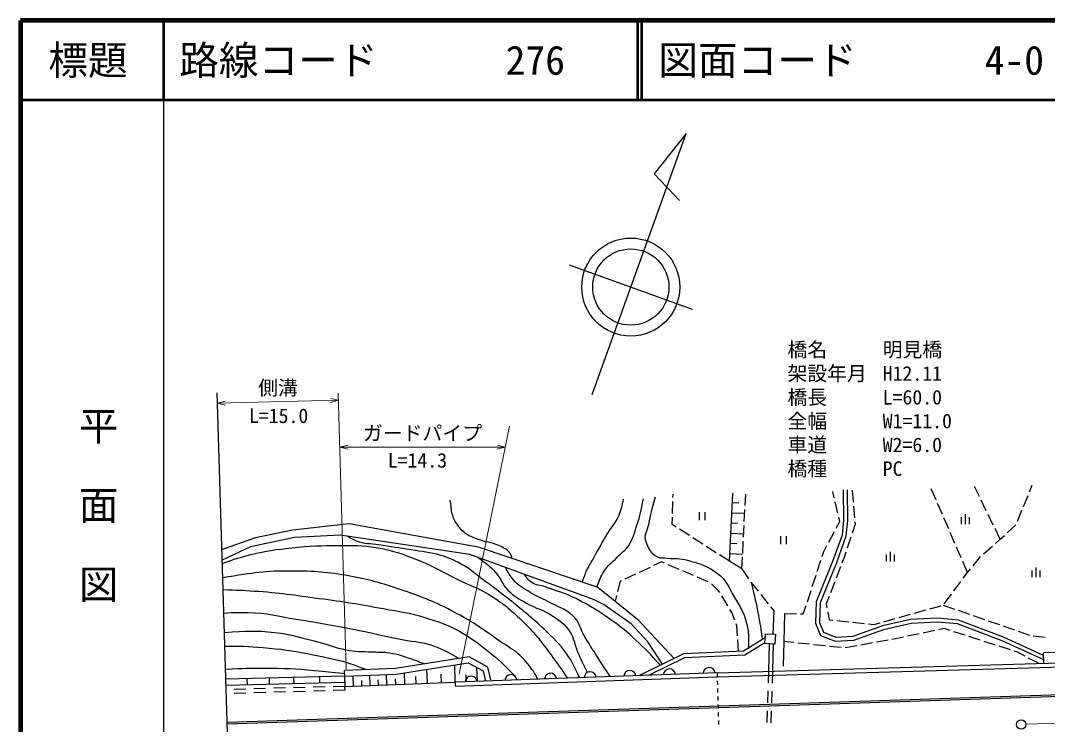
# Model space of a CAD drawing. Units: millimetres, scale not verified. Extents: x 40000 to 680000, y 20000 to 380000.
# Drawn here: x 40000 to 169434, y 291270 to 380000 of the extents above; entities that cross this region are included whole.
import ezdxf
from ezdxf.enums import TextEntityAlignment as Align

# ---------------------------------------------------------------- set-up
doc = ezdxf.new("R2010")
doc.units = ezdxf.units.MM
doc.header["$LTSCALE"] = 1000
doc.linetypes.add('CHAIN', pattern=[18.5, 12, -1.5, 3.5, -1.5])
for name, color, linetype, lineweight in [('M-BGD', 7, 'Continuous', 25), ('M-BMK', 2, 'CHAIN', 13), ('M-BMK-SRVR', 3, 'Continuous', 25), ('M-STR-HTXT', 7, 'Continuous', 13), ('M-STR-STR1', 1, 'Continuous', 25), ('M-TTL', 2, 'Continuous', 140), ('M-TTL-BAND', 7, 'Continuous', 25), ('M-TTL-LINE', 7, 'Continuous', 50), ('M-TTL-TXT', 7, 'Continuous', 50)]:
    doc.layers.add(name, color=color, linetype=linetype, lineweight=lineweight)
doc.styles.add('@ＭＳ ゴシック', font='')
doc.styles.add('ＭＳ ゴシック', font='')
doc.styles.get('@ＭＳ ゴシック').set_extended_font_data('@MS Gothic')
doc.styles.get('ＭＳ ゴシック').set_extended_font_data('MS Gothic')

msp = doc.modelspace()

# ---------------------------------------------------------------- linework, layer by layer
at = {"layer": 'M-BGD'}
for p, q in [((112028, 332849), (123900, 365773)), ((123900, 365773), (119868, 360661)), ((119868, 360661), (123043, 357328)), ((109169, 349199), (124663, 343612)), ((66127, 288821), (64776, 333081)), ((160848, 320001), (160223, 321280)), ((167182, 320609), (167521, 321428)), ((122235, 319881), (122247, 320317)), ((129361, 311833), (129789, 320421)), ((131326, 318859), (131398, 320280)), ((142556, 319832), (142365, 320650)), ((143773, 317019), (143736, 320835)), ((144810, 320798), (144939, 319304)), ((155389, 319598), (154792, 320974)), ((166415, 318762), (166990, 320147)), ((122177, 317882), (122220, 319381)), ((129731, 319252), (130536, 319212)), ((143009, 317885), (142669, 319346)), ((144982, 318806), (145111, 317311)), ((156185, 317763), (155588, 319139)), ((161726, 318205), (161067, 319552)), ((122136, 316464), (122163, 317382)), ((125549, 318029), (125549, 317029)), ((126299, 317029), (126299, 318029)), ((129667, 317965), (131276, 317884)), ((131223, 316861), (131300, 318359)), ((143254, 316834), (143123, 317398)), ((156982, 315929), (156384, 317305)), ((158619, 316534), (158619, 317409)), ((159119, 316534), (159119, 317784)), ((159619, 316534), (159619, 317409)), ((162605, 316408), (161946, 317756)), ((165649, 316915), (166224, 318300)), ((69612, 314848), (74289, 315818)), ((74289, 315818), (81417, 316616)), ((81417, 316616), (97670, 313651)), ((122626, 316150), (122136, 316464)), ((124309, 315070), (123047, 315880)), ((129603, 316680), (130406, 316640)), ((131121, 314864), (131198, 316362)), ((142820, 316022), (143254, 316834)), ((143588, 315167), (143773, 317019)), ((145181, 316501), (144812, 315373)), ((145154, 316813), (145181, 316501)), ((163483, 314611), (162824, 315959)), ((164366, 315427), (165447, 316427)), ((165447, 316427), (165457, 316453)), ((65380, 313305), (69612, 314848)), ((74517, 314848), (68985, 313651)), ((80276, 315133), (74517, 314848)), ((96643, 312681), (80276, 315133)), ((125993, 313991), (124730, 314801)), ((129539, 315395), (131144, 315315)), ((135797, 314990), (135797, 313990)), ((136547, 313990), (136547, 314990)), ((141877, 314258), (142584, 315581)), ((142402, 311870), (143588, 315167)), ((144656, 314898), (144189, 313473)), ((157778, 314094), (157181, 315470)), ((162879, 314091), (163483, 314611)), ((163483, 314611), (163999, 315088)), ((68985, 313651), (65420, 311986)), ((97670, 313651), (112782, 308575)), ((127677, 312912), (126414, 313721)), ((129475, 314113), (130276, 314073)), ((131019, 312867), (131096, 314365)), ((141254, 313092), (141641, 313817)), ((158574, 312259), (157977, 313635)), ((161364, 312785), (162500, 313764)), ((112211, 307036), (96643, 312681)), ((129361, 311833), (128098, 312642)), ((129411, 312831), (131013, 312751)), ((130917, 310869), (130993, 312367)), ((140417, 310548), (140886, 311973)), ((141042, 312448), (141254, 313092)), ((143810, 312314), (143529, 311585)), ((144034, 312997), (143810, 312314)), ((149149, 311799), (149149, 312674)), ((149649, 311799), (149649, 313049)), ((150149, 311799), (150149, 312674)), ((160058, 311277), (161000, 312444)), ((119341, 311074), (117982, 310438)), ((120802, 311758), (119794, 311286)), ((121158, 311606), (120802, 311758)), ((122996, 310818), (121617, 311409)), ((130917, 310869), (129361, 311833)), ((130917, 310869), (131773, 309638)), ((140327, 306757), (142402, 311870)), ((143349, 311119), (142808, 309720)), ((159371, 310425), (158773, 311801)), ((159371, 310425), (159744, 310888)), ((167524, 309820), (167524, 310695)), ((168024, 309820), (168024, 311070)), ((168524, 309820), (168524, 310695)), ((115718, 309379), (115578, 309313)), ((117530, 310226), (116171, 309591)), ((124834, 310031), (123455, 310621)), ((126672, 309243), (125294, 309834)), ((139793, 308648), (140261, 310073)), ((158829, 309700), (159371, 310425)), ((112782, 308575), (117743, 304526)), ((115578, 309313), (115248, 308009)), ((127990, 308128), (127108, 309010)), ((128121, 307912), (127990, 308128)), ((132059, 309227), (132102, 309165)), ((132102, 309165), (132989, 308051)), ((139169, 306748), (139637, 308173)), ((142628, 309253), (142088, 307854)), ((157631, 308098), (158529, 309299)), ((113580, 306351), (112211, 307036)), ((115126, 307524), (114945, 306810)), ((129160, 306203), (128381, 307485)), ((133300, 307660), (134235, 306486)), ((141908, 307387), (141550, 306460)), ((156433, 306496), (157331, 307698)), ((116945, 303956), (113580, 306351)), ((129657, 305386), (129420, 305776)), ((134546, 306095), (134992, 305534)), ((134843, 302658), (134992, 305534)), ((138660, 305201), (139012, 306273)), ((140253, 303978), (140327, 306757)), ((141550, 306460), (141642, 305963)), ((141733, 305471), (141920, 304460)), ((152665, 305297), (154109, 305701)), ((154591, 305835), (156035, 306239)), ((156295, 306312), (157713, 305821)), ((158185, 305657), (159602, 305166)), ((117743, 304526), (122378, 299602)), ((130026, 304410), (129657, 305386)), ((136289, 305238), (136215, 301718)), ((136289, 305238), (137789, 305214)), ((138289, 305207), (138660, 305201)), ((141920, 304460), (142389, 304410)), ((142887, 304358), (144378, 304201)), ((148812, 304219), (150257, 304623)), ((150739, 304758), (152183, 305162)), ((160075, 305002), (161492, 304511)), ((161964, 304347), (163382, 303856)), ((119055, 301675), (116945, 303956)), ((130287, 303719), (130203, 303942)), ((130359, 302459), (130287, 303719)), ((140883, 302459), (140253, 303978)), ((144876, 304149), (146367, 303992)), ((148774, 303200), (144995, 301866)), ((146865, 303939), (147552, 303867)), ((147552, 303867), (148331, 304085)), ((152257, 304015), (148774, 303200)), ((155517, 304163), (152257, 304015)), ((155225, 303095), (153756, 302790)), ((158111, 303941), (155517, 304163)), ((156444, 303348), (155715, 303197)), ((157163, 303117), (156444, 303348)), ((159067, 302506), (157639, 302964)), ((163705, 301829), (158111, 303941)), ((163854, 303692), (165271, 303201)), ((165744, 303037), (167161, 302545)), ((120893, 298861), (119055, 301675)), ((130474, 300463), (130388, 301960)), ((136215, 301718), (136104, 298606)), ((137472, 301584), (136215, 301718)), ((142698, 301718), (140883, 302459)), ((144995, 301866), (142698, 301718)), ((149344, 301907), (147869, 301635)), ((150738, 302163), (149836, 301997)), ((151309, 302281), (150738, 302163)), ((153267, 302688), (151798, 302383)), ((160971, 301894), (159543, 302353)), ((162875, 301283), (161447, 301741)), ((168967, 299421), (163705, 301829)), ((167645, 302434), (169137, 302277)), ((133830, 301570), (131279, 299995)), ((134355, 301426), (134267, 297996)), ((134855, 301413), (134767, 297983)), ((139461, 301373), (137969, 301532)), ((141449, 301162), (139958, 301320)), ((143438, 300950), (141947, 301109)), ((145410, 301183), (143935, 300912)), ((147377, 301545), (145902, 301274)), ((164780, 300671), (163352, 301130)), ((165558, 300421), (165256, 300518)), ((166607, 299875), (165558, 300421)), ((170522, 300351), (168942, 300306)), ((168980, 298968), (168942, 300306)), ((87348, 297626), (96415, 299052)), ((96415, 299052), (98297, 298025)), ((123667, 299686), (119237, 297476)), ((131279, 299995), (123667, 299686)), ((168381, 298951), (167050, 299644)), ((65984, 291558), (254015, 297777)), ((80855, 297373), (80827, 298072)), ((88455, 296356), (88401, 297792)), ((91293, 296462), (91227, 298236)), ((94800, 296593), (94718, 298785)), ((127784, 297782), (94818, 296600)), ((97594, 296698), (97529, 298444)), ((98297, 298025), (98593, 296735)), ((134267, 298000), (134217, 296501)), ((134767, 297983), (134717, 296484)), ((80855, 297373), (65884, 296966)), ((80876, 296573), (65906, 296166)), ((65991, 291358), (254021, 297577)), ((68605, 296239), (68583, 297039)), ((71400, 296315), (71379, 297115)), ((74479, 296399), (74457, 297199)), ((77726, 296487), (77704, 297287)), ((80855, 297373), (87348, 297626)), ((80876, 296573), (80855, 297373)), ((80890, 296073), (94818, 296600)), ((80937, 296075), (80913, 296725)), ((81978, 296114), (81929, 297415)), ((83021, 296153), (82997, 296805)), ((84065, 296192), (84016, 297496)), ((85111, 296231), (85087, 296885)), ((86157, 296270), (86108, 297578)), ((87306, 296313), (87279, 297031)), ((89874, 296409), (89841, 297296)), ((93046, 296528), (93005, 297624)), ((94836, 296100), (94818, 296600)), ((94836, 296100), (127799, 297282)), ((96197, 296646), (96164, 297519)), ((68395, 295733), (66895, 295693)), ((68408, 295234), (66909, 295193)), ((70894, 295801), (69394, 295761)), ((70907, 295302), (69408, 295261)), ((73393, 295869), (71893, 295828)), ((73406, 295369), (71907, 295329)), ((75892, 295937), (74392, 295896)), ((75906, 295437), (74406, 295397)), ((78391, 296005), (76892, 295964)), ((78405, 295505), (76905, 295465)), ((80890, 296073), (79391, 296032)), ((80904, 295573), (79404, 295533)), ((80904, 295573), (80890, 296073)), ((134184, 295501), (134134, 294002)), ((134684, 295485), (134634, 293986)), ((134100, 293003), (134050, 291504)), ((134600, 292986), (134550, 291487))]:
    msp.add_line(p, q, dxfattribs=at)
for points in [[(168951, 299978), (163898, 302291), (158223, 304433), (155527, 304664), (152188, 304513), (148634, 303681), (144894, 302361), (142781, 302224), (141265, 302843), (140756, 304071), (140825, 306653), (142869, 311691), (144079, 315056), (144273, 316997), (144236, 320840)], [(133858, 302174), (131128, 300489), (123539, 300181), (118030, 297432)], [(99276, 296892), (98908, 298489), (96541, 299780), (87279, 298324), (80827, 298072)]]:
    msp.add_lwpolyline(points, dxfattribs=at)
msp.add_lwpolyline([(133881, 302702), (135136, 302645), (135080, 301403), (133825, 301460)], close=True, dxfattribs=at)
for radius in [6176, 4804]:
    msp.add_circle((116916, 346406), radius, dxfattribs=at)
for centre in [(106800, 296978), (111796, 297157), (116793, 297336), (121790, 297515), (126787, 297695), (96806, 296619), (101803, 296799)]:
    msp.add_arc(centre, 752, 6.00422, 178.10448, dxfattribs=at)
for points, knots in [([(112676, 308611), (112964, 309513), (113092, 309866), (113541, 310573), (114051, 311377), (114551, 311662), (115208, 312351), (115766, 312936), (116208, 313158), (116653, 313833), (117245, 314733), (117346, 315369), (117690, 316390), (118119, 317660), (118198, 318153), (118505, 319724)], [0, 0, 0, 0, 1, 1, 1, 2, 2, 2, 3, 3, 3, 4, 4, 4, 5, 5, 5, 5]), ([(119987, 319909), (119537, 318287), (119387, 317827), (119135, 316464), (118981, 315628), (118490, 315105), (118802, 314315), (119150, 313432), (119421, 312785), (120284, 312388), (120721, 312187), (121028, 312293), (121506, 312240), (122504, 312129), (123098, 312258), (124063, 311981), (125613, 311534), (126558, 311291), (127842, 310313), (128973, 309452), (129239, 308579), (129954, 307350), (130646, 306157), (131129, 305499), (131473, 304163), (131795, 302912), (131787, 302314), (131736, 300865)], [0, 0, 0, 0, 1, 1, 1, 2, 2, 2, 3, 3, 3, 4, 4, 4, 5, 5, 5, 6, 6, 6, 7, 7, 7, 8, 8, 8, 9, 9, 9, 9]), ([(101937, 312218), (101898, 312438), (101851, 312534), (101759, 312722), (101511, 313229), (101139, 313368), (100648, 313648), (99646, 314219), (98912, 314133), (97832, 314537), (97147, 314794), (96721, 314887), (96128, 315315), (95587, 315704), (95354, 316025), (94979, 316575), (94303, 317567), (94324, 318238), (94164, 319539)], [0, 0, 0, 0, 1, 1, 1, 2, 2, 2, 3, 3, 3, 4, 4, 4, 5, 5, 5, 6, 6, 6, 6]), ([(115949, 319687), (115791, 318743), (115711, 318389), (115393, 317612), (115004, 316661), (114512, 316272), (113985, 315389), (113294, 314232), (112942, 313563), (112281, 312388), (111932, 311767), (111690, 311443), (111392, 310795), (111121, 310205), (111042, 309978), (110799, 309241)], [0, 0, 0, 0, 1, 1, 1, 2, 2, 2, 3, 3, 3, 4, 4, 4, 5, 5, 5, 5]), ([(110435, 297160), (109841, 298552), (109600, 299036), (108873, 300125), (107945, 301513), (107181, 302112), (105983, 303274), (104465, 304746), (103514, 305463), (101870, 306794), (100442, 307950), (99607, 308555), (98128, 309647), (97101, 310405), (96577, 310917), (95461, 311536), (94542, 312046), (93987, 312277), (92978, 312573), (91538, 312997), (90679, 313024), (89199, 313277), (87626, 313547), (86736, 313648), (85161, 313907), (84060, 314089), (83371, 313949), (82345, 314389), (81879, 314589), (81677, 314677), (81195, 314996)], [0, 0, 0, 0, 1, 1, 1, 2, 2, 2, 3, 3, 3, 4, 4, 4, 5, 5, 5, 6, 6, 6, 7, 7, 7, 8, 8, 8, 9, 9, 9, 10, 10, 10, 10]), ([(65433, 311571), (67098, 312164), (67614, 312322), (69045, 312685), (71021, 313186), (72167, 313322), (74195, 313537), (76514, 313783), (77827, 313828), (80159, 313833), (81986, 313837), (83026, 313873), (84828, 313574), (86928, 313225), (88069, 312795), (90052, 312018), (92076, 311224), (93104, 310536), (95053, 309573), (96823, 308698), (97919, 308390), (99573, 307313), (101312, 306180), (102170, 305360), (103649, 303904), (105158, 302418), (105839, 301423), (107094, 299717), (107832, 298715), (108082, 298369), (108918, 297106)], [0, 0, 0, 0, 1, 1, 1, 2, 2, 2, 3, 3, 3, 4, 4, 4, 5, 5, 5, 6, 6, 6, 7, 7, 7, 8, 8, 8, 9, 9, 9, 10, 10, 10, 10]), ([(97665, 312311), (98727, 311540), (99114, 311269), (99870, 310425), (100576, 309635), (100684, 308958), (101426, 308202), (102204, 307408), (102799, 307131), (103760, 306572), (105013, 305842), (105887, 305744), (107094, 304941), (108024, 304323), (108592, 303947), (109206, 303015), (109803, 302108), (109777, 301419), (110206, 300421), (110644, 299405), (110817, 299066), (111429, 297865)], [0, 0, 0, 0, 1, 1, 1, 2, 2, 2, 3, 3, 3, 4, 4, 4, 5, 5, 5, 6, 6, 6, 7, 7, 7, 7]), ([(114323, 297299), (113687, 298273), (113527, 298522), (113022, 299310), (112275, 300476), (111849, 301125), (111133, 302311), (110513, 303337), (110497, 304168), (109614, 304978), (108572, 305933), (107708, 306087), (106464, 306757), (105604, 307220), (105078, 307400), (104241, 307905), (103357, 308440), (102794, 308707), (102130, 309498), (101666, 310050), (101493, 310325), (101135, 311052)], [0, 0, 0, 0, 1, 1, 1, 2, 2, 2, 3, 3, 3, 4, 4, 4, 5, 5, 5, 6, 6, 6, 7, 7, 7, 7]), ([(105209, 296972), (104738, 297881), (104496, 298190), (103945, 298902), (102659, 300565), (101426, 301008), (99721, 302237), (97676, 303712), (96478, 304487), (94238, 305645), (91846, 306883), (90420, 307422), (87866, 308276), (85422, 309093), (84029, 309525), (81493, 309980), (78677, 310485), (77056, 310588), (74195, 310610), (70777, 310636), (69472, 310383), (65488, 309754)], [0, 0, 0, 0, 1, 1, 1, 2, 2, 2, 3, 3, 3, 4, 4, 4, 5, 5, 5, 6, 6, 6, 7, 7, 7, 7]), ([(120644, 298737), (119232, 300279), (118825, 300740), (117542, 301903), (116430, 302911), (115808, 303489), (114578, 304349), (112869, 305543), (111884, 306192), (110021, 307127), (108568, 307856), (107662, 308062), (106131, 308609), (105472, 308845), (104989, 308748), (104427, 309165), (103999, 309482), (103828, 309702), (103525, 310186)], [0, 0, 0, 0, 1, 1, 1, 2, 2, 2, 3, 3, 3, 4, 4, 4, 5, 5, 5, 6, 6, 6, 6]), ([(65533, 308266), (67405, 308223), (67923, 308186), (69452, 308091), (72665, 307889), (74450, 307595), (77640, 307164), (80821, 306735), (82599, 306459), (85754, 305868), (87804, 305483), (88989, 305385), (90978, 304756), (92687, 304216), (93663, 303906), (95238, 303052), (96784, 302214), (97569, 301591), (98943, 300495), (100361, 299366), (100829, 298887), (102352, 297346)], [0, 0, 0, 0, 1, 1, 1, 2, 2, 2, 3, 3, 3, 4, 4, 4, 5, 5, 5, 6, 6, 6, 7, 7, 7, 7]), ([(132102, 309165), (132562, 307200), (132696, 306669), (132992, 305053), (133212, 303845), (133278, 303441), (133494, 301950)], [0, 0, 0, 0, 1, 1, 1, 2, 2, 2, 2]), ([(65624, 305305), (67050, 305418), (67505, 305410), (68711, 305386), (71093, 305338), (72398, 304909), (74750, 304534), (77870, 304036), (79615, 303733), (82716, 303126), (84577, 302761), (85604, 302484), (87458, 302089), (89293, 301697), (90411, 301796), (92163, 301125), (93426, 300642), (93926, 300389), (95260, 299579)], [0, 0, 0, 0, 1, 1, 1, 2, 2, 2, 3, 3, 3, 4, 4, 4, 5, 5, 5, 6, 6, 6, 6]), ([(65698, 302864), (68574, 303063), (69560, 303153), (72009, 302867), (74230, 302607), (75435, 302194), (77603, 301644), (78931, 301307), (79634, 300962), (80975, 300681), (82239, 300415), (82982, 300495), (84272, 300421), (85009, 300379), (85428, 300433), (86161, 300347), (87287, 300216), (87903, 300005), (88977, 299643), (89742, 299386), (90015, 299281), (90903, 298894)], [0, 0, 0, 0, 1, 1, 1, 2, 2, 2, 3, 3, 3, 4, 4, 4, 5, 5, 5, 6, 6, 6, 7, 7, 7, 7]), ([(65750, 301155), (68390, 301126), (69166, 301118), (71342, 300903), (73527, 300687), (74748, 300495), (76899, 300051), (78766, 299666), (79837, 299517), (81641, 298902), (82405, 298642), (82682, 298554), (83577, 298180)], [0, 0, 0, 0, 1, 1, 1, 2, 2, 2, 3, 3, 3, 4, 4, 4, 4]), ([(65839, 298238), (68209, 298366), (68876, 298388), (70823, 298384), (73257, 298378), (74623, 298300), (77047, 298087), (78533, 297957), (79030, 297910), (80843, 297680)], [0, 0, 0, 0, 1, 1, 1, 2, 2, 2, 3, 3, 3, 3])]:
    msp.add_open_spline(points, degree=3, knots=knots, dxfattribs=at)
at = {"layer": 'M-BMK'}
msp.add_line((166728, 291290), (265505, 294304), dxfattribs=at)
at = {"layer": 'M-BMK-SRVR'}
msp.add_circle((166128, 291272), 600, dxfattribs=at)
at = {"layer": 'M-STR-HTXT'}
for p, q in [((81045, 298230), (80048, 333039)), ((64817, 331753), (80074, 332133)), ((64817, 331753), (65810, 332041)), ((64817, 331753), (65823, 331515)), ((80074, 332133), (79067, 332372)), ((80074, 332133), (79081, 331845)), ((95277, 297595), (101622, 328869)), ((80243, 326220), (81243, 326483)), ((80243, 326220), (101085, 326220)), ((80243, 326220), (81243, 325957)), ((101085, 326220), (100085, 326483)), ((101085, 326220), (100085, 325957))]:
    msp.add_line(p, q, dxfattribs=at)
at = {"layer": 'M-STR-STR1'}
for p, q in [((127784, 297782), (187420, 299499)), ((127784, 297782), (127799, 297282)), ((127813, 296783), (127827, 296283)), ((127842, 295783), (127856, 295283)), ((127871, 294784), (127885, 294284)), ((127899, 293784), (127914, 293284)), ((127928, 292784), (127943, 292285)), ((127957, 291785), (127971, 291285))]:
    msp.add_line(p, q, dxfattribs=at)
msp.add_lwpolyline([(127799, 297282), (127800, 297283), (187435, 298999)], dxfattribs=at)
at = {"layer": 'M-TTL'}
for p, q in [((40000, 380000), (40000, 20000)), ((680000, 380000), (40000, 380000))]:
    msp.add_line(p, q, dxfattribs=at)
at = {"layer": 'M-TTL-BAND'}
msp.add_line((58000, 370000), (58000, 20000), dxfattribs=at)
at = {"layer": 'M-TTL-LINE'}
for p, q in [((58000, 380000), (58000, 370000)), ((117750, 380000), (117750, 370000)), ((118250, 380000), (118250, 370000)), ((40000, 370000), (680000, 370000))]:
    msp.add_line(p, q, dxfattribs=at)

# ---------------------------------------------------------------- texts
at = {"layer": 'M-STR-HTXT', "style": 'ＭＳ ゴシック'}
for s, p in [('橋名', (136664, 337051)), ('明見橋', (148664, 337051)), ('架設年月', (136664, 334051)), ('H12.11', (148664, 334051)), ('橋長', (136664, 331051)), ('L=60.0', (148664, 331051)), ('全幅', (136664, 328051)), ('W1=11.0', (148664, 328051)), ('車道', (136664, 325051)), ('W2=6.0', (148664, 325051)), ('橋種', (136664, 322051)), ('PC', (148664, 322051))]:
    msp.add_text(s, height=1833, dxfattribs=at).set_placement(p, align=Align.BOTTOM_LEFT)
for s, p in [('側溝', (72445, 332243)), ('L=15.0', (72524, 328716)), ('ガードパイプ', (90664, 326520)), ('L=14.3', (90019, 323096))]:
    msp.add_text(s, height=1833, dxfattribs=at).set_placement(p, align=Align.BOTTOM_CENTER)
at = {"layer": 'M-TTL-BAND', "style": '@ＭＳ ゴシック'}
msp.add_text('平  面  図', height=3666, rotation=270, dxfattribs=at).set_placement((49777, 306475), align=Align.MIDDLE_RIGHT)
at = {"layer": 'M-TTL-TXT', "style": 'ＭＳ ゴシック'}
msp.add_text('標題', height=3666, dxfattribs=at).set_placement((48500, 375000), align=Align.MIDDLE_CENTER)
for s, p in [('路線コード', (60000, 375000)), ('276', (101142, 375000)), ('図面コード', (120380, 375000)), ('4-0', (161521, 375000))]:
    msp.add_text(s, height=3666, dxfattribs=at).set_placement(p, align=Align.MIDDLE_LEFT)

doc.saveas('drawing.dxf')
